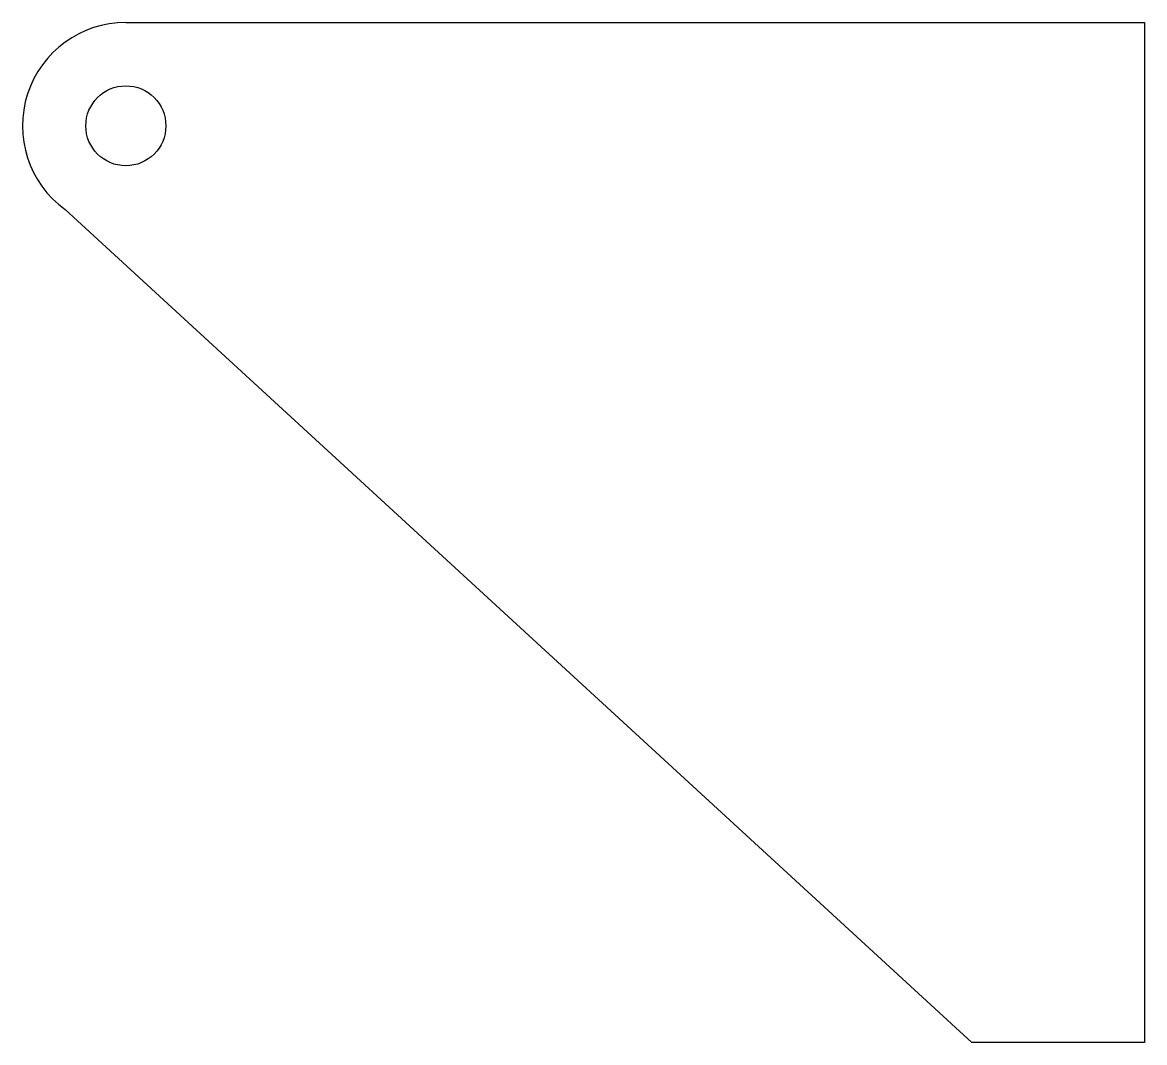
# Model space of a CAD drawing. Header units: millimetres. Extents: x 332 to 663, y 48 to 349.
import ezdxf

# ---------------------------------------------------------------- set-up
doc = ezdxf.new("R2010")
doc.units = ezdxf.units.MM

msp = doc.modelspace()

# ---------------------------------------------------------------- linework, layer by layer
for p, q in [((362.56, 349.48), (663.06, 349.48)), ((663.06, 349.48), (663.06, 48.48)), ((344.64, 294.3), (612.06, 48.48)), ((663.06, 48.48), (612.06, 48.48))]:
    msp.add_line(p, q)
msp.add_circle((362.56, 318.98), 11.8)
msp.add_arc((362.56, 318.98), 30.5, 90, 234.0216)

doc.saveas('drawing.dxf')
